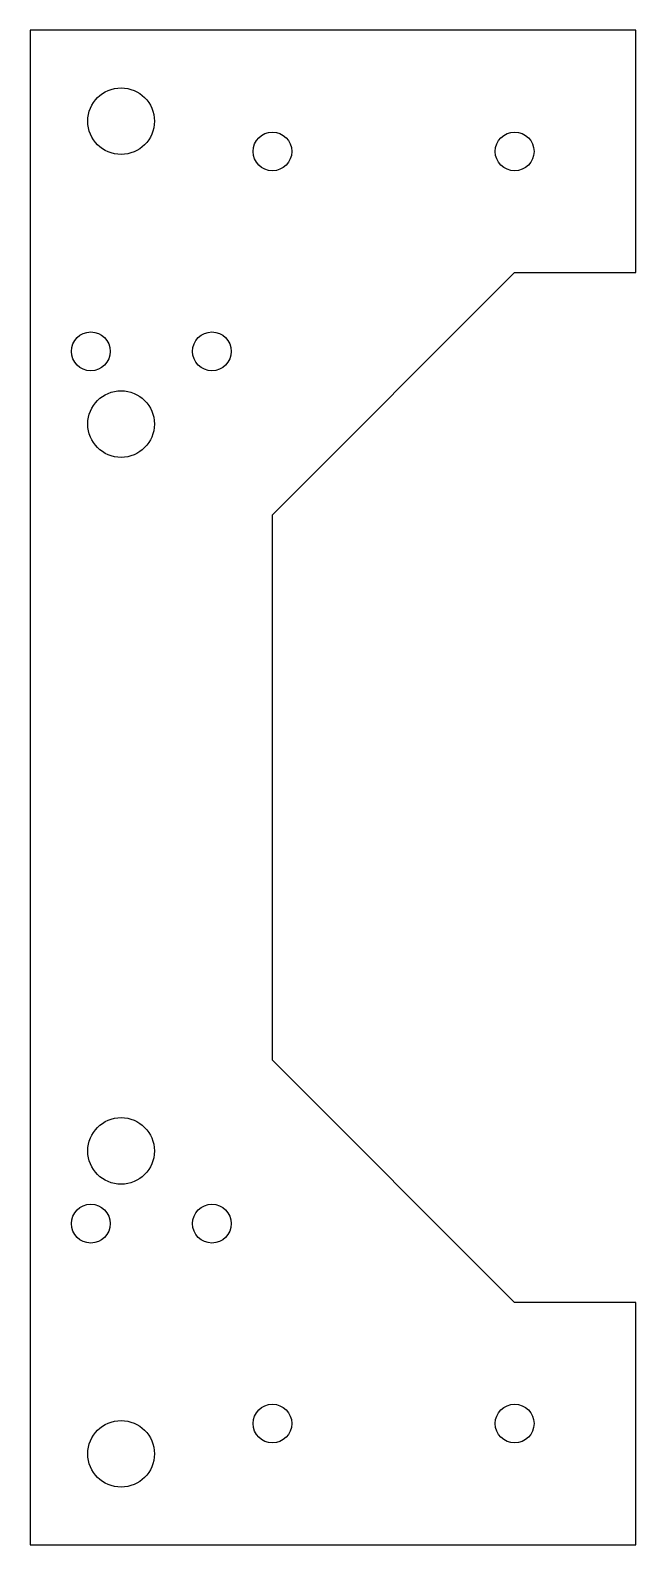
# Model space of a CAD drawing. Header units: millimetres. Extents: x -95 to -45, y -62 to 63.
import ezdxf

# ---------------------------------------------------------------- set-up
doc = ezdxf.new("R2010")
doc.units = ezdxf.units.MM

msp = doc.modelspace()

# ---------------------------------------------------------------- linework, layer by layer
at = {"color": 7, "linetype": 'Continuous', "lineweight": 25}
for p, q in [((-95, 62.5), (-95, -62.5)), ((-45, 62.5), (-95, 62.5)), ((-45, 42.5), (-45, 62.5)), ((-75, 22.5), (-55, 42.5)), ((-55, 42.5), (-45, 42.5)), ((-75, -22.5), (-75, 22.5)), ((-55, -42.5), (-75, -22.5)), ((-45, -42.5), (-55, -42.5)), ((-45, -62.5), (-45, -42.5)), ((-95, -62.5), (-45, -62.5))]:
    msp.add_line(p, q, dxfattribs=at)
for centre, radius in [((-87.5, 55), 2.75), ((-75, 52.5), 1.6), ((-55, 52.5), 1.6), ((-90, 36), 1.6), ((-80, 36), 1.6), ((-87.5, 30), 2.75), ((-87.5, -30), 2.75), ((-90, -36), 1.6), ((-80, -36), 1.6), ((-75, -52.5), 1.6), ((-55, -52.5), 1.6), ((-87.5, -55), 2.75)]:
    msp.add_circle(centre, radius, dxfattribs=at)

doc.saveas('drawing.dxf')
